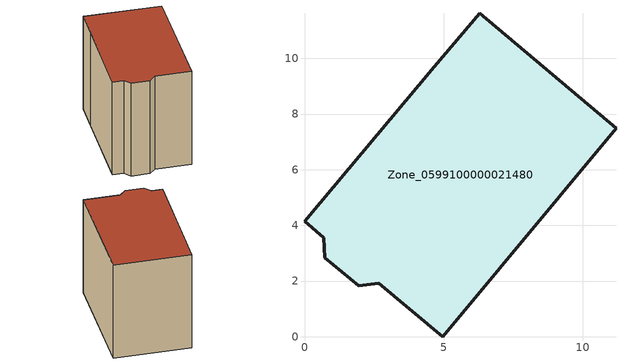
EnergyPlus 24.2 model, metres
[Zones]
Zone_0599100000021480
 floor ground (C_G): 4.65,9.7 6.29,11.62 11.19,7.49 4.96,0 2.66,1.92 1.94,1.84 0.73,2.84 0.7,3.55 0,4.14 z0
 wall outside (C_F): 0.7,3.55 0.73,2.84 1.94,1.84 2.66,1.92 4.96,0 11.19,7.49 6.29,11.62 4.65,9.7 0,4.14 0.7,3.55 z0:8.79
 roof outside (C_R): 4.65,9.7 0,4.14 0.7,3.55 0.73,2.84 1.94,1.84 2.66,1.92 4.96,0 11.19,7.49 6.29,11.62 z8.79
[BUILDING]
Pand.0599100000021480: North Axis=0; Terrain=City; Loads Convergence Tolerance Value=0.04; Temperature Convergence Tolerance Value=0.4; Solar Distribution=FullExterior; Maximum Number of Warmup Days=25; Minimum Number of Warmup Days=1
[Site:Location]
Rotterdam.The.Hague.AP_ZH_NLD Design_Conditions: Latitude=51.96; Longitude=4.45; Time Zone=1; Elevation=-4.5
[SITE:GROUNDTEMPERATURE:BUILDINGSURFACE]
18, 18, 18, 18, 18, 18, 18, 18, 18, 18, 18, 18
[MATERIAL] Thermal Absorptance=0.9; Solar Absorptance=0.7; Visible Absorptance=0.7
Name | Roughness | Thickness | Conductivity | Density | Specific Heat
G.TI.1946 | MediumSmooth | 0.15 | 1 | 540 | 1210
F.TI.1946 | Rough | 0.3 | 0.857143 | 1920 | 840
R.TI.1946 | MediumRough | 0.2 | 0.1 | 1500 | 1000
[CONSTRUCTION]
C_G: G.TI.1946
C_F: F.TI.1946
C_R: R.TI.1946
[ZONE]
Zone_0599100000021480: Type=1; Multiplier=1; Ceiling Height=Autocalculate; Volume=Autocalculate; Floor Area=autocalculate; Part of Total Floor Area=Yes
[ZONEINFILTRATION:DESIGNFLOWRATE]
Infil_Zone_0599100000021480: Zone or ZoneList or Space or SpaceList=Zone_0599100000021480; Schedule=AlwaysOn; Design Flow Rate Calculation Method=Flow/Area; Flow Rate per Floor Area=0.003; Constant Term Coefficient=1; Temperature Term Coefficient=0; Velocity Term Coefficient=0; Velocity Squared Term Coefficient=0
[HVACTEMPLATE:ZONE:IDEALLOADSAIRSYSTEM]
Zone_0599100000021480: Maximum Heating Supply Air Temperature=50; Minimum Cooling Supply Air Temperature=13; Maximum Heating Supply Air Humidity Ratio=0.0156; Minimum Cooling Supply Air Humidity Ratio=0.0077; Heating Limit=NoLimit; Cooling Limit=NoLimit; Dehumidification Control Type=ConstantSensibleHeatRatio; Cooling Sensible Heat Ratio=0.7; Dehumidification Setpoint=60; Humidification Control Type=None; Humidification Setpoint=30; Outdoor Air Method=None; Outdoor Air Flow Rate per Person=0.00944; Outdoor Air Flow Rate per Zone Floor Area=0; Outdoor Air Flow Rate per Zone=0; Demand Controlled Ventilation Type=None; Outdoor Air Economizer Type=NoEconomizer; Heat Recovery Type=None; Sensible Heat Recovery Effectiveness=0.7; Latent Heat Recovery Effectiveness=0.65
[ZONECONTROL:THERMOSTAT]
ThermostatControl_Zone_0599100000021480: Zone or ZoneList=Zone_0599100000021480; Control Type Schedule=DualSetpointControlType; Control 1=Thermostat_Zone_0599100000021480; Temperature Difference Between Cutout And Setpoint=0
[THERMOSTATSETPOINT:DUALSETPOINT]
Thermostat_Zone_0599100000021480: Heating Setpoint Temperature Schedule=HeatingSetpoint_Zone_0599100000021480; Cooling Setpoint Temperature Schedule=CoolingSetpoint_Zone_0599100000021480
[SCHEDULE:COMPACT]
HeatingSetpoint_Zone_0599100000021480: Through: 12/31, For: AllDays, Until: 24:00, 21
CoolingSetpoint_Zone_0599100000021480: Through: 12/31, For: AllDays, Until: 24:00, 24
DualSetpointControlType: Through: 12/31, For: AllDays, Until: 24:00, 4
AlwaysOn: Through: 12/31, For: AllDays, Until: 24:00, 1
